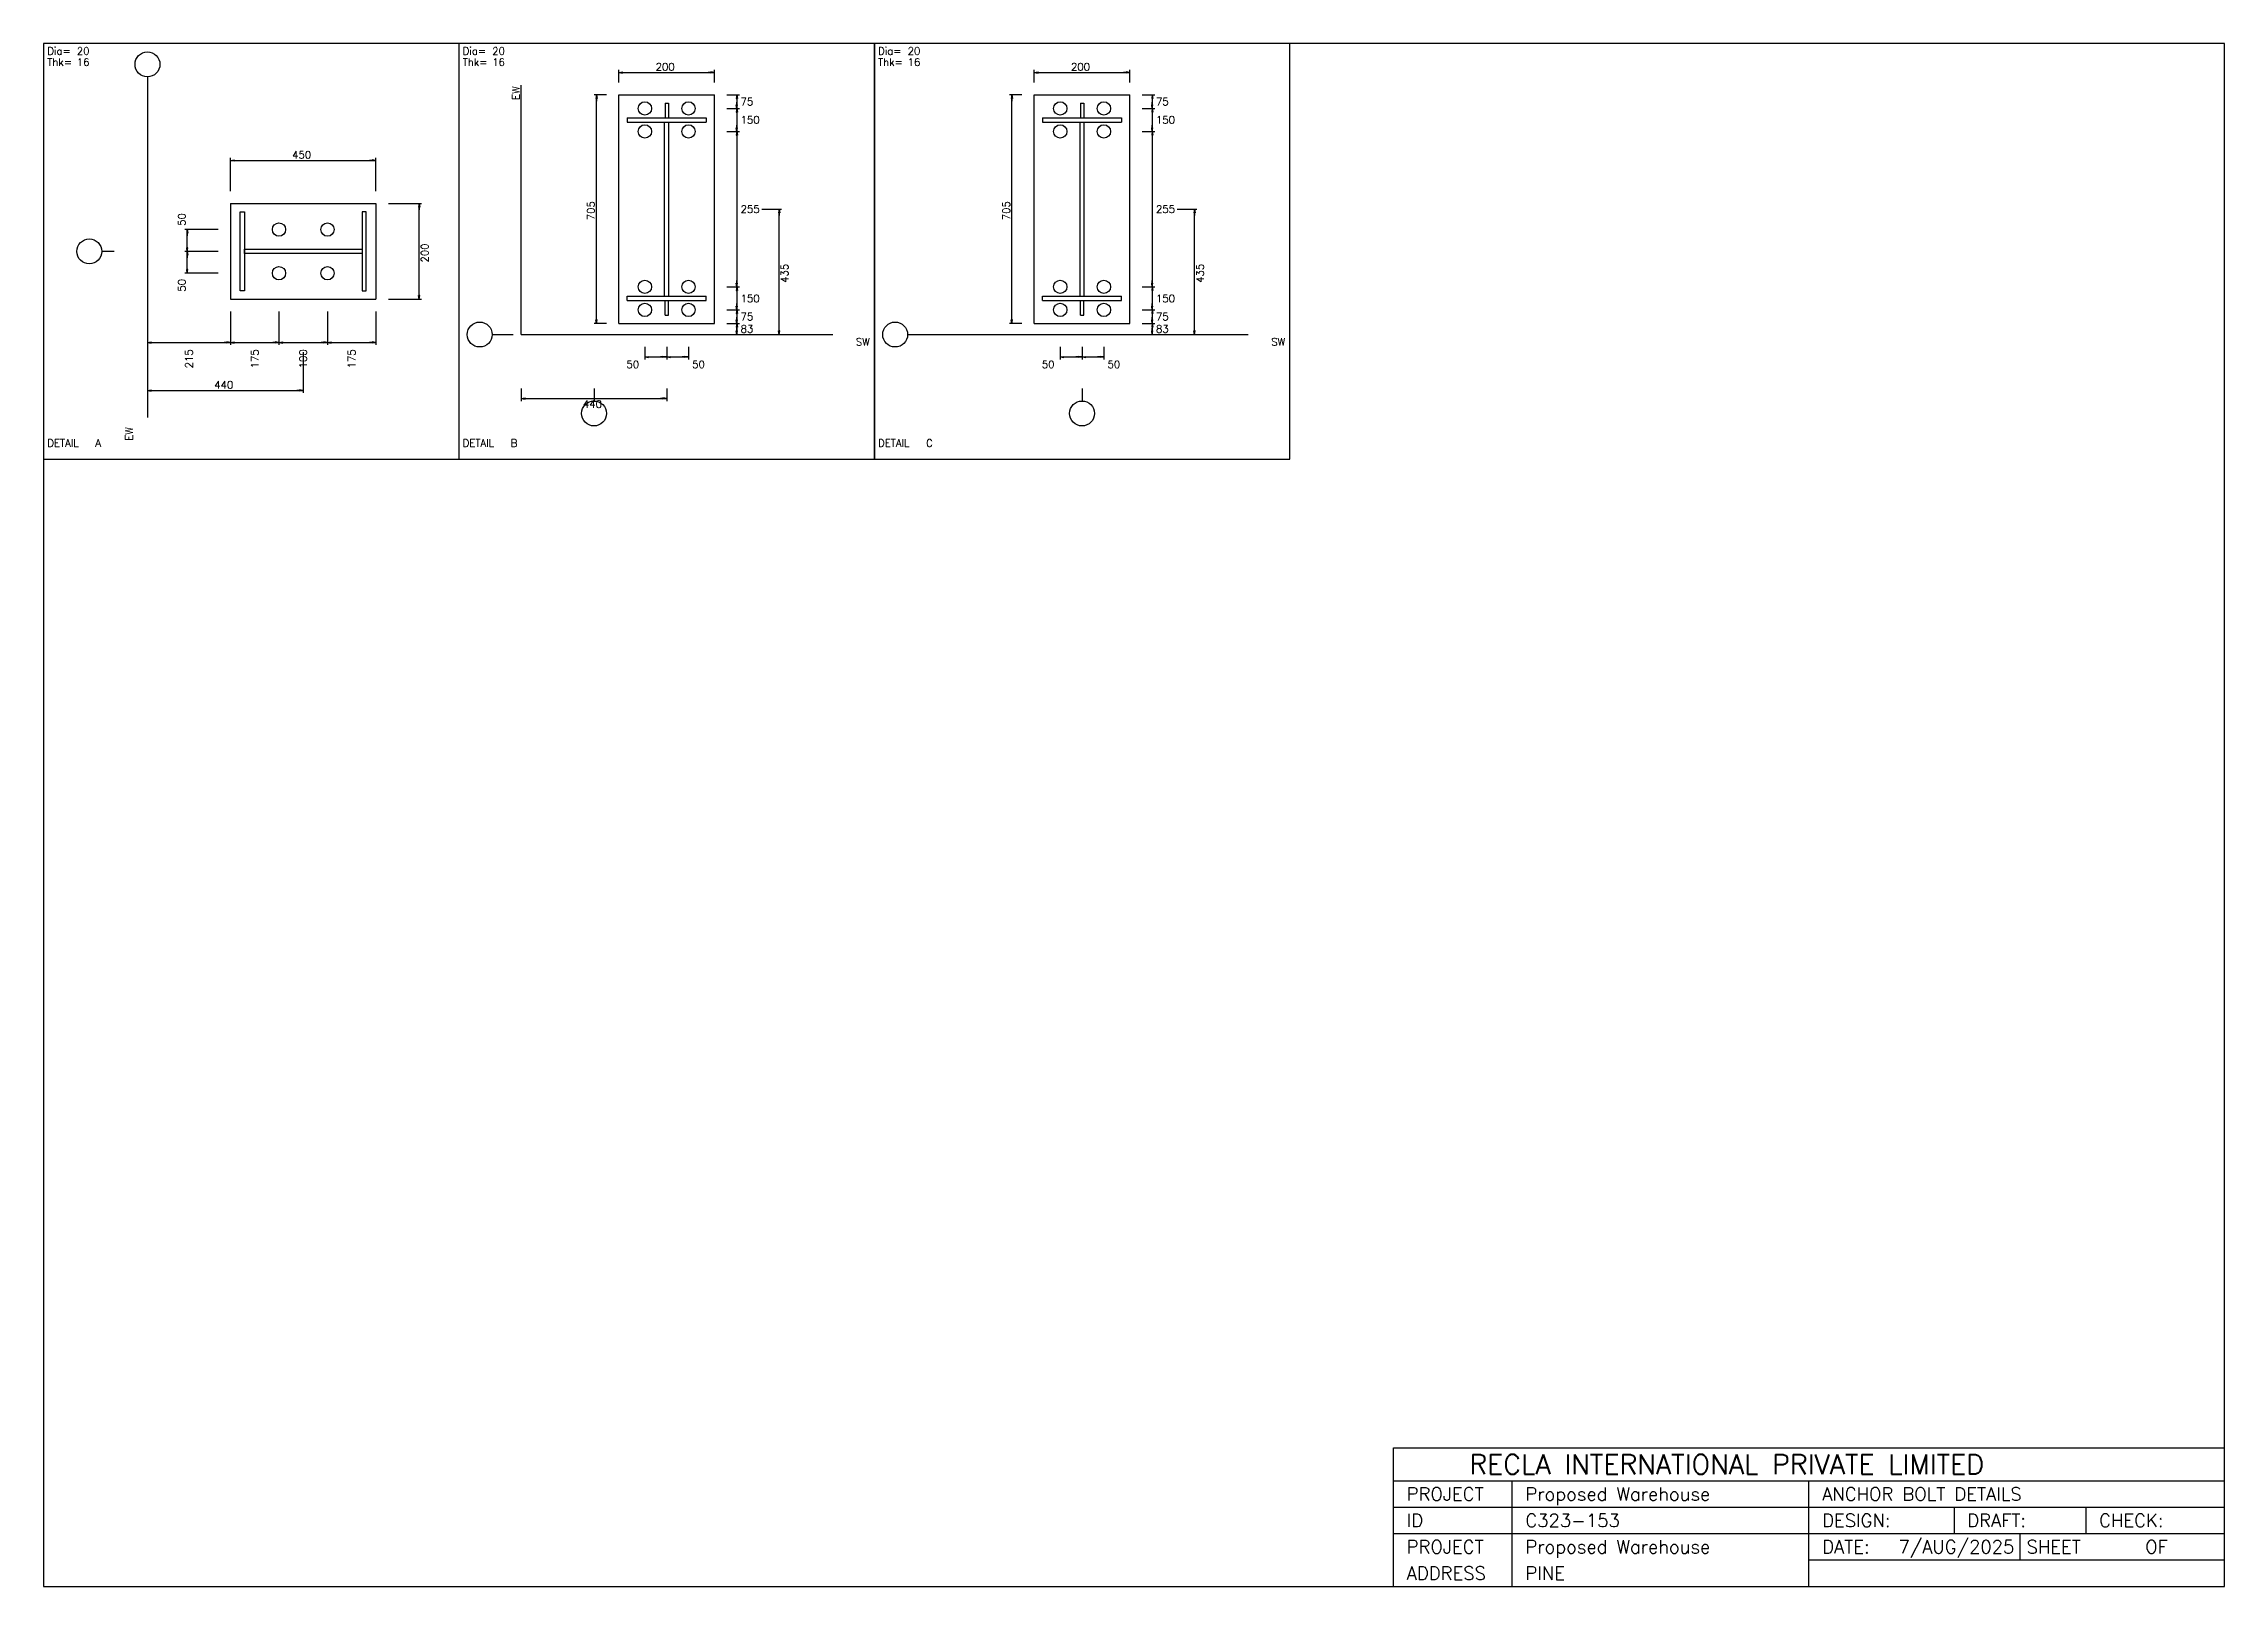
# Model space of a CAD drawing. Extents: x 0 to 58617, y 0 to 41451.
import ezdxf

# ---------------------------------------------------------------- set-up
doc = ezdxf.new("R2010")
doc.units = 0
doc.linetypes.add('CONTIN', pattern=[0])
doc.layers.get('0').update_dxf_attribs({"linetype": 'CONTIN'})
for name, color, linetype in [('1', 7, 'CONTIN'), ('13', 1, 'CONTIN'), ('14', 7, 'CONTIN'), ('16', 7, 'CONTIN'), ('17', 5, 'CONTIN'), ('18', 7, 'CONTIN'), ('19', 7, 'CONTIN'), ('22', 7, 'CONTIN'), ('24', 7, 'CONTIN')]:
    doc.layers.add(name, color=color, linetype=linetype)
doc.styles.add('SIMPLEX', font='SIMPLEX')

# ---------------------------------------------------------------- blocks, each defined once
blk = doc.blocks.new('ARROWB')
for p, q in [((0, 0), (-43.18, 0)), ((0, 0), (-25.4, 4.233)), ((-25.4, 4.233), (-25.4, -4.233)), ((0, 0), (-25.4, -4.233))]:
    blk.add_line(p, q)
blk = doc.blocks.new('BOLT_0')
at = {"layer": '1'}
blk.add_circle((0, 0), 25.4, dxfattribs=at)
blk = doc.blocks.new('DTBLKA')
at = {"layer": '1'}
for p, q in [((10.287, 19.723), (10.287, 19.469)), ((15.113, 19.723), (10.287, 19.723)), ((10.287, 19.469), (15.113, 19.469)), ((12.573, 12.281), (12.573, 19.469)), ((12.573, 19.469), (12.827, 19.469)), ((12.827, 19.469), (12.827, 12.281)), ((15.113, 19.469), (15.113, 19.723)), ((10.287, 12.027), (10.287, 12.281)), ((10.287, 12.281), (15.113, 12.281)), ((15.113, 12.027), (10.287, 12.027)), ((12.827, 12.281), (12.573, 12.281)), ((15.113, 12.281), (15.113, 12.027))]:
    blk.add_line(p, q, dxfattribs=at)
at = {"layer": '17'}
for p, q in [((9.779, 21.082), (9.779, 23.114)), ((15.621, 22.963), (9.779, 22.963)), ((15.621, 21.082), (15.621, 23.114)), ((9.017, 20.32), (6.985, 20.32)), ((7.136, 11.43), (7.136, 20.32)), ((16.383, 20.32), (18.415, 20.32)), ((18.264, 17.357), (18.264, 20.32)), ((16.383, 17.357), (18.415, 17.357)), ((16.383, 17.357), (18.415, 17.357)), ((18.264, 14.393), (18.264, 17.357)), ((18.867, 15.875), (21.35, 15.875)), ((21.2, 6.35), (21.2, 15.875)), ((16.383, 14.393), (18.415, 14.393)), ((16.383, 14.393), (18.415, 14.393)), ((18.264, 11.43), (18.264, 14.393)), ((9.017, 11.43), (6.985, 11.43)), ((11.367, 10.668), (11.367, 8.636)), ((12.7, 10.668), (12.7, 8.636)), ((12.7, 10.668), (12.7, 8.636)), ((14.034, 10.668), (14.034, 8.636)), ((16.383, 11.43), (18.415, 11.43)), ((16.383, 11.43), (18.415, 11.43)), ((18.264, 6.35), (18.264, 11.43)), ((12.7, 8.787), (11.367, 8.787)), ((14.034, 8.787), (12.7, 8.787)), ((16.383, 6.35), (18.415, 6.35)), ((18.867, 6.35), (21.35, 6.35))]:
    blk.add_line(p, q, dxfattribs=at)
at = {"layer": '19'}
for p, q in [((9.779, 20.32), (15.621, 20.32)), ((9.779, 11.43), (9.779, 20.32)), ((15.621, 11.43), (15.621, 20.32)), ((9.779, 11.43), (15.621, 11.43)), ((2.032, 6.35), (3.302, 6.35)), ((2.54, 6.35), (22.86, 6.35)), ((12.7, 4.318), (12.7, 3.556))]:
    blk.add_line(p, q, dxfattribs=at)
for centre in [(1.27, 6.35), (12.7, 2.794)]:
    blk.add_circle(centre, 0.762, dxfattribs=at)
at = {"layer": '24'}
for p, q in [((25.4, 25.4), (0, 25.4)), ((0, 25.4), (0, 0)), ((25.4, 0), (25.4, 25.4)), ((0, 0), (25.4, 0))]:
    blk.add_line(p, q, dxfattribs=at)
at = {"xscale": 0.016, "yscale": 0.016, "zscale": 0.016}
for p in [(11.366, 17.357), (14.033, 17.357), (11.366, 14.393), (14.033, 14.393)]:
    blk.add_blockref('BOLT_0', p, dxfattribs=at)
at = {"layer": '17', "xscale": 0.00889, "yscale": 0.00889, "zscale": 0.00889}
for p, rotation in [((9.779, 22.963), 180), ((15.621, 22.963), 360), ((7.136, 20.32), 90), ((18.264, 20.32), 90), ((18.264, 17.357), 270), ((18.264, 17.357), 90), ((18.264, 14.393), 270), ((21.2, 15.875), 90), ((18.264, 14.393), 90), ((7.136, 11.43), 270), ((18.264, 11.43), 270), ((18.264, 11.43), 90), ((11.367, 8.787), 180), ((12.7, 8.787), 360), ((12.7, 8.787), 180), ((14.034, 8.787), 360), ((18.264, 6.35), 270), ((21.2, 6.35), 270)]:
    blk.add_blockref('ARROWB', p, dxfattribs=dict(at, rotation=rotation))
at = {"layer": '13', "style": 'SIMPLEX'}
blk.add_text('A', height=0.452, rotation=90, dxfattribs=at).set_placement((24.638, 3.161))
at = {"layer": '16', "style": 'SIMPLEX'}
for s, rotation, p in [('EW', 180, (24.271, 5.447)), ('20', 90, (0.677, 2.032)), ('16', 90, (1.355, 2.032))]:
    blk.add_text(s, height=0.452, rotation=rotation, dxfattribs=at).set_placement(p)
at = {"layer": '17', "style": 'SIMPLEX'}
for s, rotation, p in [('200', 180, (13.377, 23.528)), ('175', 180, (19.845, 19.064)), ('450', 90, (7.023, 15.198)), ('100', 180, (19.845, 16.101)), ('175', 180, (19.845, 13.137)), ('440', 90, (21.087, 10.435)), ('50', 180, (11.141, 8.674)), ('50', 180, (15.163, 8.674)), ('215', 180, (19.845, 9.116)), ('Dia=', 90, (0.677, 0.226)), ('Thk=', 90, (1.355, 0.226))]:
    blk.add_text(s, height=0.452, rotation=rotation, dxfattribs=at).set_placement(p)
at = {"layer": '18', "style": 'SIMPLEX'}
blk.add_text('DETAIL', height=0.452, rotation=90, dxfattribs=at).set_placement((24.638, 0.226))
blk = doc.blocks.new('DTBLKB')
at = {"layer": '1'}
for p, q in [((10.287, 20.86), (15.113, 20.86)), ((10.287, 20.86), (10.287, 20.606)), ((10.287, 20.606), (15.113, 20.606)), ((12.573, 9.959), (12.573, 20.606)), ((12.827, 9.959), (12.827, 20.606)), ((15.113, 20.86), (15.113, 20.606)), ((10.287, 9.705), (10.287, 9.959)), ((10.287, 9.959), (15.113, 9.959)), ((10.287, 9.705), (15.113, 9.705)), ((15.113, 9.705), (15.113, 9.959))]:
    blk.add_line(p, q, dxfattribs=at)
at = {"layer": '17'}
for p, q in [((9.779, 23.029), (9.779, 23.791)), ((9.779, 23.641), (15.621, 23.641)), ((15.621, 23.029), (15.621, 23.791)), ((9.017, 22.267), (8.255, 22.267)), ((8.406, 8.297), (8.406, 22.267)), ((16.383, 22.267), (17.145, 22.267)), ((16.383, 21.439), (17.145, 21.439)), ((16.383, 21.439), (17.145, 21.439)), ((16.994, 22.267), (16.994, 21.439)), ((16.994, 21.439), (16.994, 20.032)), ((16.383, 20.032), (17.145, 20.032)), ((16.383, 20.032), (17.145, 20.032)), ((16.994, 20.032), (16.994, 10.533)), ((18.511, 15.282), (19.725, 15.282)), ((19.574, 7.62), (19.574, 15.282)), ((16.383, 10.533), (17.145, 10.533)), ((16.383, 10.533), (17.145, 10.533)), ((16.994, 10.533), (16.994, 9.125)), ((9.017, 8.297), (8.255, 8.297)), ((16.383, 9.125), (17.145, 9.125)), ((16.383, 9.125), (17.145, 9.125)), ((16.383, 8.297), (17.145, 8.297)), ((16.383, 8.297), (17.145, 8.297)), ((16.994, 9.125), (16.994, 8.297)), ((16.994, 8.297), (16.994, 7.62)), ((11.366, 6.858), (11.366, 6.096)), ((12.7, 6.858), (12.7, 6.096)), ((12.7, 6.858), (12.7, 6.096)), ((14.033, 6.858), (14.033, 6.096)), ((16.383, 7.62), (17.145, 7.62)), ((18.511, 7.62), (19.725, 7.62)), ((11.366, 6.247), (12.7, 6.247)), ((12.7, 6.247), (14.033, 6.247)), ((3.81, 4.318), (3.81, 3.556)), ((12.7, 4.318), (12.7, 3.556)), ((3.81, 3.707), (12.7, 3.707))]:
    blk.add_line(p, q, dxfattribs=at)
at = {"layer": '19'}
for p, q in [((3.81, 7.62), (3.81, 22.86)), ((9.779, 8.297), (9.779, 22.267)), ((9.779, 22.267), (15.621, 22.267)), ((12.598, 21.759), (12.598, 20.86)), ((12.598, 21.759), (12.802, 21.759)), ((12.802, 21.759), (12.802, 20.86)), ((15.621, 8.297), (15.621, 22.267)), ((12.598, 8.805), (12.598, 9.705)), ((12.802, 8.805), (12.802, 9.705)), ((9.779, 8.297), (15.621, 8.297)), ((12.598, 8.805), (12.802, 8.805)), ((2.032, 7.62), (3.302, 7.62)), ((3.81, 7.62), (22.86, 7.62)), ((8.255, 4.318), (8.255, 3.556))]:
    blk.add_line(p, q, dxfattribs=at)
for centre in [(1.27, 7.62), (8.255, 2.794)]:
    blk.add_circle(centre, 0.762, dxfattribs=at)
at = {"layer": '24'}
for p, q in [((25.4, 25.4), (0, 25.4)), ((0, 25.4), (0, 0)), ((25.4, 0), (25.4, 25.4)), ((0, 0), (25.4, 0))]:
    blk.add_line(p, q, dxfattribs=at)
at = {"xscale": 0.016, "yscale": 0.016, "zscale": 0.016}
for p in [(11.366, 21.439), (14.033, 21.439), (11.366, 20.032), (14.033, 20.032), (11.366, 10.533), (14.033, 10.533), (11.366, 9.125), (14.033, 9.125)]:
    blk.add_blockref('BOLT_0', p, dxfattribs=at)
at = {"layer": '17', "xscale": 0.00889, "yscale": 0.00889, "zscale": 0.00889}
for p, rotation in [((9.779, 23.641), 180), ((8.406, 22.267), 90), ((16.994, 22.267), 90), ((16.994, 21.439), -90), ((16.994, 21.439), 90), ((16.994, 20.032), -90), ((16.994, 20.032), 90), ((19.574, 15.282), 90), ((16.994, 10.533), -90), ((16.994, 10.533), 90), ((16.994, 9.125), -90), ((8.406, 8.297), 270), ((16.994, 9.125), 90), ((16.994, 8.297), -90), ((16.994, 8.297), 90), ((16.994, 7.62), -90), ((19.574, 7.62), 270), ((11.366, 6.247), 180), ((12.7, 6.247), 180), ((3.81, 3.707), 180)]:
    blk.add_blockref('ARROWB', p, dxfattribs=dict(at, rotation=rotation))
for p in [(15.621, 23.641), (12.7, 6.247), (14.033, 6.247), (12.7, 3.707)]:
    blk.add_blockref('ARROWB', p, dxfattribs=at)
at = {"layer": '13', "style": 'SIMPLEX'}
blk.add_text('B', height=0.452, dxfattribs=at).set_placement((3.161, 0.762))
at = {"layer": '16', "style": 'SIMPLEX'}
for s, p in [('Thk=', (0.226, 24.045)), ('Dia=', (0.226, 24.723)), ('SW', (24.271, 6.943))]:
    blk.add_text(s, height=0.452, dxfattribs=at).set_placement(p)
blk.add_text('EW', height=0.452, rotation=90, dxfattribs=at).set_placement((3.697, 21.957))
at = {"layer": '17', "style": 'SIMPLEX'}
for s, p in [('20', (2.032, 24.723)), ('16', (2.032, 24.045)), ('200', (12.023, 23.754)), ('75', (17.22, 21.628)), ('150', (17.22, 20.51)), ('255', (17.22, 15.057)), ('150', (17.22, 9.603)), ('75', (17.22, 8.486)), ('83', (17.22, 7.733)), ('50', (10.237, 5.569)), ('50', (14.259, 5.569)), ('440', (7.578, 3.142))]:
    blk.add_text(s, height=0.452, dxfattribs=at).set_placement(p)
for s, p in [('705', (8.293, 14.605)), ('435', (20.139, 10.774))]:
    blk.add_text(s, height=0.452, rotation=90, dxfattribs=at).set_placement(p)
at = {"layer": '18', "style": 'SIMPLEX'}
blk.add_text('DETAIL', height=0.452, dxfattribs=at).set_placement((0.226, 0.762))
blk = doc.blocks.new('DTBLKC')
at = {"layer": '1'}
for p, q in [((10.287, 20.86), (15.113, 20.86)), ((10.287, 20.86), (10.287, 20.606)), ((10.287, 20.606), (15.113, 20.606)), ((12.573, 9.959), (12.573, 20.606)), ((12.827, 9.959), (12.827, 20.606)), ((15.113, 20.86), (15.113, 20.606)), ((10.287, 9.705), (10.287, 9.959)), ((10.287, 9.959), (15.113, 9.959)), ((10.287, 9.705), (15.113, 9.705)), ((15.113, 9.705), (15.113, 9.959))]:
    blk.add_line(p, q, dxfattribs=at)
at = {"layer": '17'}
for p, q in [((9.779, 23.029), (9.779, 23.791)), ((9.779, 23.641), (15.621, 23.641)), ((15.621, 23.029), (15.621, 23.791)), ((9.017, 22.267), (8.255, 22.267)), ((8.406, 8.297), (8.406, 22.267)), ((16.383, 22.267), (17.145, 22.267)), ((16.383, 21.439), (17.145, 21.439)), ((16.383, 21.439), (17.145, 21.439)), ((16.994, 22.267), (16.994, 21.439)), ((16.994, 21.439), (16.994, 20.032)), ((16.383, 20.032), (17.145, 20.032)), ((16.383, 20.032), (17.145, 20.032)), ((16.994, 20.032), (16.994, 10.533)), ((18.511, 15.282), (19.725, 15.282)), ((19.574, 7.62), (19.574, 15.282)), ((16.383, 10.533), (17.145, 10.533)), ((16.383, 10.533), (17.145, 10.533)), ((16.994, 10.533), (16.994, 9.125)), ((9.017, 8.297), (8.255, 8.297)), ((16.383, 9.125), (17.145, 9.125)), ((16.383, 9.125), (17.145, 9.125)), ((16.383, 8.297), (17.145, 8.297)), ((16.383, 8.297), (17.145, 8.297)), ((16.994, 9.125), (16.994, 8.297)), ((16.994, 8.297), (16.994, 7.62)), ((11.366, 6.858), (11.366, 6.096)), ((12.7, 6.858), (12.7, 6.096)), ((12.7, 6.858), (12.7, 6.096)), ((14.033, 6.858), (14.033, 6.096)), ((16.383, 7.62), (17.145, 7.62)), ((18.511, 7.62), (19.725, 7.62)), ((11.366, 6.247), (12.7, 6.247)), ((12.7, 6.247), (14.033, 6.247))]:
    blk.add_line(p, q, dxfattribs=at)
at = {"layer": '19'}
for p, q in [((9.779, 8.297), (9.779, 22.267)), ((9.779, 22.267), (15.621, 22.267)), ((12.598, 21.759), (12.598, 20.86)), ((12.598, 21.759), (12.802, 21.759)), ((12.802, 21.759), (12.802, 20.86)), ((15.621, 8.297), (15.621, 22.267)), ((12.598, 8.805), (12.598, 9.705)), ((12.802, 8.805), (12.802, 9.705)), ((9.779, 8.297), (15.621, 8.297)), ((12.598, 8.805), (12.802, 8.805)), ((2.032, 7.62), (3.302, 7.62)), ((2.54, 7.62), (22.86, 7.62)), ((12.7, 4.318), (12.7, 3.556))]:
    blk.add_line(p, q, dxfattribs=at)
for centre in [(1.27, 7.62), (12.7, 2.794)]:
    blk.add_circle(centre, 0.762, dxfattribs=at)
at = {"layer": '24'}
for p, q in [((25.4, 25.4), (0, 25.4)), ((0, 25.4), (0, 0)), ((25.4, 0), (25.4, 25.4)), ((0, 0), (25.4, 0))]:
    blk.add_line(p, q, dxfattribs=at)
at = {"xscale": 0.016, "yscale": 0.016, "zscale": 0.016}
for p in [(11.366, 21.439), (14.033, 21.439), (11.366, 20.032), (14.033, 20.032), (11.366, 10.533), (14.033, 10.533), (11.366, 9.125), (14.033, 9.125)]:
    blk.add_blockref('BOLT_0', p, dxfattribs=at)
at = {"layer": '17', "xscale": 0.00889, "yscale": 0.00889, "zscale": 0.00889}
for p, rotation in [((9.779, 23.641), 180), ((8.406, 22.267), 90), ((16.994, 22.267), 90), ((16.994, 21.439), -90), ((16.994, 21.439), 90), ((16.994, 20.032), -90), ((16.994, 20.032), 90), ((19.574, 15.282), 90), ((16.994, 10.533), -90), ((16.994, 10.533), 90), ((16.994, 9.125), -90), ((8.406, 8.297), 270), ((16.994, 9.125), 90), ((16.994, 8.297), -90), ((16.994, 8.297), 90), ((16.994, 7.62), -90), ((19.574, 7.62), 270), ((11.366, 6.247), 180), ((12.7, 6.247), 180)]:
    blk.add_blockref('ARROWB', p, dxfattribs=dict(at, rotation=rotation))
for p in [(15.621, 23.641), (12.7, 6.247), (14.033, 6.247)]:
    blk.add_blockref('ARROWB', p, dxfattribs=at)
at = {"layer": '13', "style": 'SIMPLEX'}
blk.add_text('C', height=0.452, dxfattribs=at).set_placement((3.161, 0.762))
at = {"layer": '16', "style": 'SIMPLEX'}
for s, p in [('Thk=', (0.226, 24.045)), ('Dia=', (0.226, 24.723)), ('SW', (24.271, 6.943))]:
    blk.add_text(s, height=0.452, dxfattribs=at).set_placement(p)
at = {"layer": '17', "style": 'SIMPLEX'}
for s, p in [('20', (2.032, 24.723)), ('16', (2.032, 24.045)), ('200', (12.023, 23.754)), ('75', (17.22, 21.628)), ('150', (17.22, 20.51)), ('255', (17.22, 15.057)), ('150', (17.22, 9.603)), ('75', (17.22, 8.486)), ('83', (17.22, 7.733)), ('50', (10.237, 5.569)), ('50', (14.259, 5.569))]:
    blk.add_text(s, height=0.452, dxfattribs=at).set_placement(p)
for s, p in [('705', (8.293, 14.605)), ('435', (20.139, 10.774))]:
    blk.add_text(s, height=0.452, rotation=90, dxfattribs=at).set_placement(p)
at = {"layer": '18', "style": 'SIMPLEX'}
blk.add_text('DETAIL', height=0.452, dxfattribs=at).set_placement((0.226, 0.762))

msp = doc.modelspace()

# ---------------------------------------------------------------- linework, layer by layer
for p, q in [((36284.105, 0), (36284.105, 3722.198)), ((36284.105, 3722.198), (58617.297, 3722.198)), ((36284.105, 2835.961), (58617.297, 2835.961)), ((39474.559, 0), (39474.559, 2835.961)), ((47450.699, 0), (47450.699, 2835.961)), ((36284.105, 2126.97), (58617.297, 2126.97)), ((51350.145, 2126.97), (51350.145, 1417.98)), ((54895.098, 2126.97), (54895.098, 1417.98)), ((36284.105, 1417.98), (58617.297, 1417.98)), ((53122.625, 1417.98), (53122.625, 708.99)), ((47450.699, 708.99), (58617.297, 708.99))]:
    msp.add_line(p, q)
at = {"layer": '22'}
for p, q in [((58617.297, 41450.801), (0, 41450.801)), ((0, 41450.801), (0, 0)), ((58617.297, 0), (58617.297, 41450.801)), ((0, 0), (58617.297, 0))]:
    msp.add_line(p, q, dxfattribs=at)

# ---------------------------------------------------------------- block references
at = {"xscale": 439.575, "yscale": 439.575, "zscale": 439.575, "rotation": -90}
msp.add_blockref('DTBLKA', (0, 41450.801), dxfattribs=at)
at = {"xscale": 439.575, "yscale": 439.575, "zscale": 439.575}
for name, p in [('DTBLKB', (11165.199, 30285.604)), ('DTBLKC', (22330.398, 30285.604))]:
    msp.add_blockref(name, p, dxfattribs=at)

# ---------------------------------------------------------------- texts
at = {"layer": '14', "style": 'SIMPLEX'}
for s, height, p in [('RECLA INTERNATIONAL PRIVATE LIMITED', 531.743, (38322.449, 3013.208)), ('PROJECT', 354.495, (36638.602, 2304.218)), ('Proposed Warehouse', 354.495, (39829.059, 2304.218)), ('ANCHOR BOLT DETAILS', 354.495, (47805.195, 2304.218)), ('ID', 354.495, (36638.602, 1595.228)), ('C323-153', 354.495, (39829.059, 1595.228)), ('DESIGN:', 354.495, (47805.195, 1595.228)), ('DRAFT:', 354.495, (51704.641, 1595.228)), ('CHECK:', 354.495, (55249.594, 1595.228)), ('PROJECT', 354.495, (36638.602, 886.238)), ('Proposed Warehouse', 354.495, (39829.059, 886.238)), ('DATE:', 354.495, (47805.195, 886.238)), (' 7/AUG/2025', 354.495, (49613.121, 886.238)), ('SHEET', 354.495, (53299.871, 886.238)), ('OF', 354.495, (56490.324, 886.238)), ('ADDRESS', 354.495, (36638.602, 177.248)), ('PINE', 354.495, (39829.059, 177.248))]:
    msp.add_text(s, height=height, dxfattribs=at).set_placement(p)

doc.saveas('drawing.dxf')
